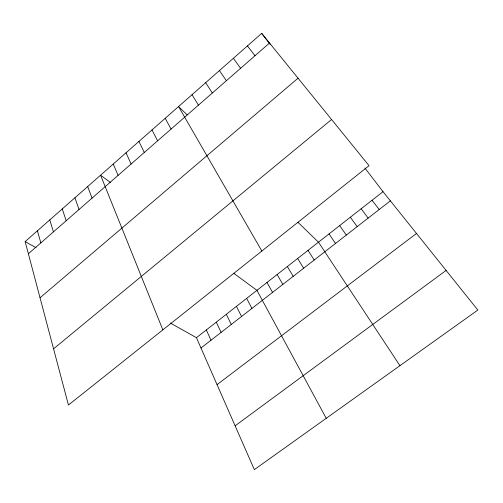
<?xml version="1.0" encoding="UTF-8"?>
<svg xmlns="http://www.w3.org/2000/svg" width="503" height="503" viewBox="0 0 503 503"><rect width="100%" height="100%" fill="white"/><g stroke="black" fill="none" stroke-linecap="round" stroke-linejoin="round"><path stroke-width="0.75" d="M25.15 241.591L261.686 33.374L369.039 165.676L68.446 405.034L25.15 241.591L36.065 247.715M28.375 253.776L269.526 43.032M40.033 297.776L298.053 78.191M53.557 348.824L331.578 119.507M196.44 337.683L383.016 191.668L477.85 310.043L254.355 469.626L196.44 337.683L170.328 323.033M200.98 348.013L390.366 200.835M217.051 384.632L416.503 233.467M235.127 425.815L446.117 270.425M110.616 182.589L100.575 175.195L162.84 329.867M233.845 273.343L256.932 290.344L326.24 418.295M187.122 114.866L178.546 106.554L261.849 251.028M297.958 222.295L318.474 242.182L399.942 365.668M372.044 200.257L379.212 209.5M261.686 33.374L270.117 44.371M364.901 168.033L383.016 191.668M247.451 45.905L254.99 55.739M361.16 208.776L368.158 218.095M350.358 217.227L357.187 226.62M233.367 58.298L240.616 68.301M339.644 225.614L346.309 235.071M219.44 70.558L226.4 80.725M329.019 233.926L335.514 243.458M205.664 82.687L212.335 93.011M308.018 250.368L314.193 260.032M297.638 258.485L303.655 268.218M192.033 94.683L198.434 105.165M287.345 266.546L293.205 276.342M277.128 274.537L282.837 284.402M266.992 282.472L272.544 292.394M165.21 118.299L171.07 129.076M246.652 298.392L251.909 308.433M152.007 129.919L157.609 140.84M236.448 306.371L241.559 316.475M226.331 314.293L231.292 324.454M138.947 141.418L144.292 152.478M216.29 322.153L221.106 332.37M126.02 152.793L131.12 163.991M206.324 329.949L211.002 340.223M113.232 164.053L118.086 175.377M87.673 186.556L92.043 198.138M74.903 197.792L79.034 209.506M62.271 208.915L66.17 220.754M49.766 219.918L53.437 231.877M37.392 230.808L40.844 242.886"/></g></svg>
